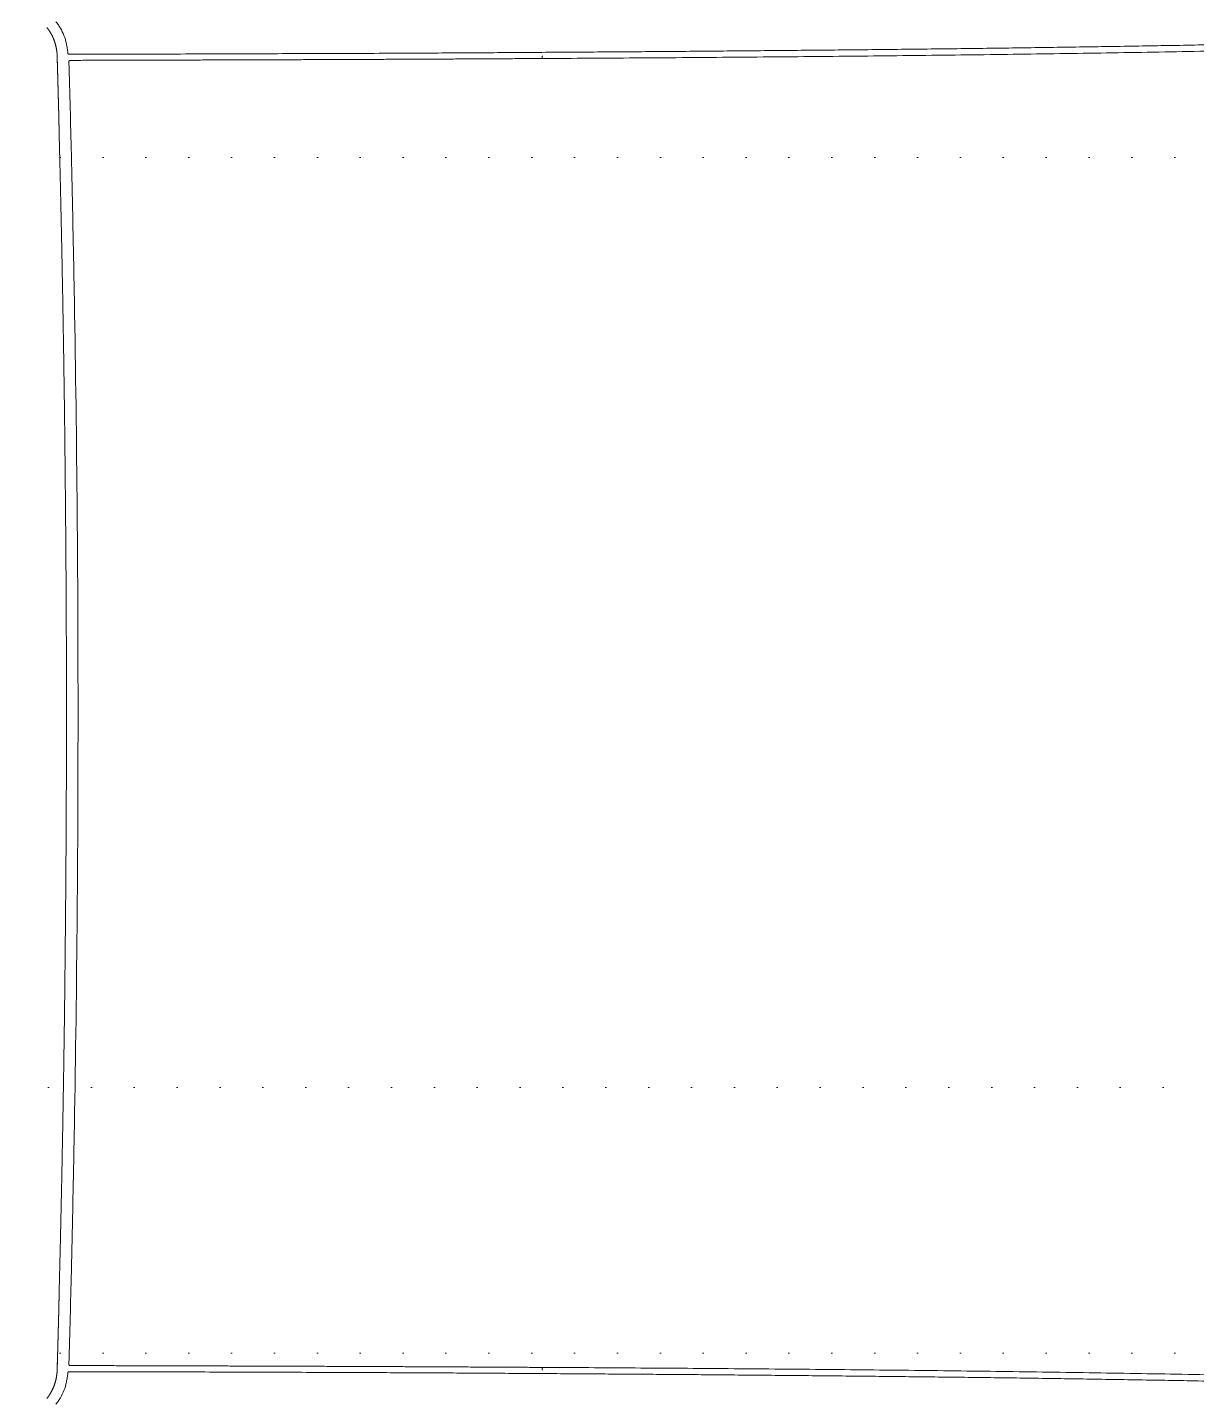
# Model space of a CAD drawing. Extents: x -2012 to 34975, y -1043 to 8321.
# Drawn here: x 31356.2 to 31444.2, y 1236.1 to 1339.3 of the extents above; entities that cross this region are included whole.
import ezdxf
from ezdxf.xclip import XClip

# ---------------------------------------------------------------- set-up
doc = ezdxf.new("R2010")
doc.units = 0
doc.header["$LTSCALE"] = 25
doc.header["$XCLIPFRAME"] = 0
doc.linetypes.add('DOT2', pattern=[0.125, 0, -0.125])
doc.layers.get('0').update_dxf_attribs({"color": 9, "lineweight": 9})
doc.layers.add('04', color=9, linetype='Continuous', lineweight=9)
doc.layers.add('20', color=9, linetype='DOT2', lineweight=9)

# ---------------------------------------------------------------- blocks, each defined once
blk = doc.blocks.new('p-araba-polo')
for points, knots in [([(3.3483, 0.4967), (3.3484, 0.4979), (3.3487, 0.5002), (3.3495, 0.5047), (3.351, 0.5099), (3.3533, 0.5145), (3.3554, 0.5178), (3.3566, 0.5194), (3.3572, 0.5202)], [0, 0, 0, 0, 0.125989, 0.249779, 0.499456, 0.749332, 0.870647, 1, 1, 1, 1]), ([(2.9914, 0.4925), (2.9681, 0.4926), (2.9215, 0.4929), (2.8515, 0.4934), (2.7815, 0.494), (2.7115, 0.4947), (2.6414, 0.4956), (2.5713, 0.4966), (2.5012, 0.4978), (2.4311, 0.4992), (2.361, 0.501), (2.2908, 0.5031), (2.2441, 0.5049), (2.2208, 0.5057)], [0, 0, 0, 0, 0.090909, 0.181819, 0.272729, 0.363638, 0.454547, 0.545456, 0.636366, 0.727274, 0.818182, 0.909092, 1, 1, 1, 1]), ([(2.3554, 0.506), (2.3703, 0.5056), (2.4001, 0.5048), (2.4448, 0.5038), (2.4895, 0.5028), (2.5342, 0.502), (2.5789, 0.5013), (2.6236, 0.5006), (2.6682, 0.5), (2.7129, 0.4995), (2.7575, 0.499), (2.8022, 0.4986), (2.8468, 0.4982), (2.8914, 0.4978), (2.936, 0.4975), (2.9805, 0.4972), (3.0251, 0.4969), (3.0696, 0.4966), (3.0993, 0.4965), (3.1141, 0.4964)], [0, 0, 0, 0, 0.058823, 0.117647, 0.17647, 0.235294, 0.294117, 0.352941, 0.411764, 0.470588, 0.529411, 0.588235, 0.647058, 0.705882, 0.764706, 0.823529, 0.882353, 0.941176, 1, 1, 1, 1]), ([(3.1141, 0.4964), (3.1335, 0.4963), (3.1724, 0.4962), (3.2307, 0.496), (3.2791, 0.4958), (3.3179, 0.4958), (3.3372, 0.4958), (3.3469, 0.4958)], [0, 0, 0, 0, 0.250049, 0.500074, 0.750085, 0.874591, 1, 1, 1, 1]), ([(3.2865, 0.4958), (3.2865, 0.4958), (3.2865, 0.4958), (3.2865, 0.4958), (3.2865, 0.4958), (3.2865, 0.4958), (3.2865, 0.4958)], [0, 0, 0, 0, 1, 1, 1, 1, 1, 1, 1]), ([(3.2865, 0.4958), (3.2865, 0.4958), (3.2865, 0.4958), (3.2865, 0.4958), (3.2865, 0.4958), (3.2865, 0.4958), (3.2865, 0.4958)], [0, 0, 0, 0, 1, 1, 1, 1, 1, 1, 1]), ([(3.3038, 0.4958), (3.3038, 0.4958), (3.3038, 0.4958), (3.3038, 0.4958), (3.3038, 0.4958), (3.3038, 0.4958), (3.3038, 0.4958)], [0, 0, 0, 0, 1, 1, 1, 1, 1, 1, 1]), ([(3.3038, 0.4958), (3.3038, 0.4958), (3.3038, 0.4958), (3.3038, 0.4958), (3.3038, 0.4958), (3.3038, 0.4958), (3.3038, 0.4958)], [0, 0, 0, 0, 1, 1, 1, 1, 1, 1, 1]), ([(3.3469, 0.4958), (3.347, 0.4958), (3.3472, 0.4958), (3.3475, 0.4958), (3.3479, 0.4959), (3.3482, 0.4962), (3.3483, 0.4965), (3.3483, 0.4967)], [0, 0, 0, 0, 0.126989, 0.253376, 0.501595, 0.750756, 1, 1, 1, 1]), ([(3.3406, 0), (3.3406, 0.0157), (3.3407, 0.0471), (3.3408, 0.0942), (3.3414, 0.1788), (3.3425, 0.2677), (3.3443, 0.3606), (3.3454, 0.4121), (3.3465, 0.4551), (3.3471, 0.4781), (3.3475, 0.4896)], [0, 0, 0, 0, 0.095818, 0.191637, 0.287456, 0.612278, 0.734598, 0.85691, 0.928456, 1, 1, 1, 1]), ([(3.3475, 0.4896), (3.3475, 0.49), (3.3475, 0.4908), (3.3468, 0.491), (3.3464, 0.4911)], [0, 0, 0, 0, 0.548693, 1, 1, 1, 1]), ([(3.3562, 0.4912), (3.3562, 0.4906), (3.3562, 0.4894), (3.3561, 0.4878), (3.3561, 0.4864), (3.3561, 0.4854), (3.356, 0.4845), (3.356, 0.484), (3.356, 0.4837)], [0, 0, 0, 0, 0.252172, 0.502148, 0.651132, 0.794911, 0.894758, 1, 1, 1, 1]), ([(3.3406, 0), (3.3406, -0.0157), (3.3407, -0.0471), (3.3408, -0.0942), (3.3414, -0.1788), (3.3425, -0.2677), (3.3443, -0.3606), (3.3454, -0.4121), (3.3465, -0.4551), (3.3471, -0.4781), (3.3475, -0.4896)], [0, 0, 0, 0, 0.095818, 0.191637, 0.287456, 0.612278, 0.734598, 0.85691, 0.928456, 1, 1, 1, 1]), ([(3.3562, -0.4912), (3.3562, -0.4906), (3.3562, -0.4894), (3.3561, -0.4878), (3.3561, -0.4864), (3.3561, -0.4854), (3.356, -0.4845), (3.356, -0.484), (3.356, -0.4837)], [0, 0, 0, 0, 0.252172, 0.502148, 0.651132, 0.794911, 0.894758, 1, 1, 1, 1]), ([(2.9914, -0.4925), (2.9681, -0.4926), (2.9215, -0.4929), (2.8515, -0.4934), (2.7815, -0.494), (2.7115, -0.4947), (2.6414, -0.4956), (2.5713, -0.4966), (2.5012, -0.4978), (2.4311, -0.4992), (2.361, -0.501), (2.2908, -0.5031), (2.2441, -0.5049), (2.2208, -0.5057)], [0, 0, 0, 0, 0.090909, 0.181819, 0.272729, 0.363638, 0.454547, 0.545456, 0.636366, 0.727274, 0.818182, 0.909092, 1, 1, 1, 1]), ([(3.3475, -0.4896), (3.3475, -0.49), (3.3475, -0.4908), (3.3468, -0.491), (3.3464, -0.4911)], [0, 0, 0, 0, 0.548693, 1, 1, 1, 1]), ([(2.3554, -0.506), (2.3703, -0.5056), (2.4001, -0.5048), (2.4448, -0.5038), (2.4895, -0.5028), (2.5342, -0.502), (2.5789, -0.5013), (2.6236, -0.5006), (2.6682, -0.5), (2.7129, -0.4995), (2.7575, -0.499), (2.8022, -0.4986), (2.8468, -0.4982), (2.8914, -0.4978), (2.936, -0.4975), (2.9805, -0.4972), (3.0251, -0.4969), (3.0696, -0.4966), (3.0993, -0.4965), (3.1141, -0.4964)], [0, 0, 0, 0, 0.058823, 0.117647, 0.17647, 0.235294, 0.294117, 0.352941, 0.411764, 0.470588, 0.529411, 0.588235, 0.647058, 0.705882, 0.764706, 0.823529, 0.882353, 0.941176, 1, 1, 1, 1]), ([(3.1141, -0.4964), (3.1335, -0.4963), (3.1724, -0.4962), (3.2307, -0.496), (3.2791, -0.4958), (3.3179, -0.4958), (3.3372, -0.4958), (3.3469, -0.4958)], [0, 0, 0, 0, 0.250049, 0.500074, 0.750085, 0.874591, 1, 1, 1, 1]), ([(3.2865, -0.4958), (3.2865, -0.4958), (3.2865, -0.4958), (3.2865, -0.4958), (3.2865, -0.4958), (3.2865, -0.4958), (3.2865, -0.4958)], [0, 0, 0, 0, 1, 1, 1, 1, 1, 1, 1]), ([(3.2865, -0.4958), (3.2865, -0.4958), (3.2865, -0.4958), (3.2865, -0.4958), (3.2865, -0.4958), (3.2865, -0.4958), (3.2865, -0.4958)], [0, 0, 0, 0, 1, 1, 1, 1, 1, 1, 1]), ([(3.3038, -0.4958), (3.3038, -0.4958), (3.3038, -0.4958), (3.3038, -0.4958), (3.3038, -0.4958), (3.3038, -0.4958), (3.3038, -0.4958)], [0, 0, 0, 0, 1, 1, 1, 1, 1, 1, 1]), ([(3.3038, -0.4958), (3.3038, -0.4958), (3.3038, -0.4958), (3.3038, -0.4958), (3.3038, -0.4958), (3.3038, -0.4958), (3.3038, -0.4958)], [0, 0, 0, 0, 1, 1, 1, 1, 1, 1, 1]), ([(3.3469, -0.4958), (3.347, -0.4958), (3.3472, -0.4958), (3.3475, -0.4958), (3.3479, -0.4959), (3.3482, -0.4962), (3.3483, -0.4965), (3.3483, -0.4967)], [0, 0, 0, 0, 0.126989, 0.253376, 0.501595, 0.750756, 1, 1, 1, 1]), ([(3.3483, -0.4967), (3.3484, -0.4979), (3.3487, -0.5002), (3.3495, -0.5047), (3.351, -0.5099), (3.3533, -0.5145), (3.3554, -0.5178), (3.3566, -0.5194), (3.3572, -0.5202)], [0, 0, 0, 0, 0.125989, 0.249779, 0.499456, 0.749332, 0.870647, 1, 1, 1, 1])]:
    blk.add_open_spline(points, degree=3, knots=knots)
for points, degree in [([(3.3565, 0.4974), (3.3569, 0.5005), (3.3575, 0.5036), (3.3584, 0.5064), (3.3595, 0.5091), (3.3609, 0.5115), (3.3624, 0.5138), (3.3641, 0.5159)], 7), ([(3.3483, 0.4967), (3.3483, 0.4963), (3.3481, 0.496), (3.3478, 0.4958), (3.3474, 0.4958), (3.3469, 0.4958)], 5), ([(3.3562, 0.4912), (3.3562, 0.4922), (3.3563, 0.4932), (3.3563, 0.4942), (3.3563, 0.4951), (3.3564, 0.496), (3.3564, 0.4968), (3.3565, 0.4974)], 7), ([(2.9913, 0.4945), (2.9913, 0.4944), (2.9914, 0.4941), (2.9914, 0.4937), (2.9914, 0.4931), (2.9914, 0.4925)], 5), ([(2.9914, 0.4925), (2.9914, 0.4929), (2.9914, 0.4932), (2.9914, 0.4935), (2.9914, 0.4938), (2.9914, 0.494)], 5), ([(2.9914, 0.4925), (3.0422, 0.4922), (3.093, 0.4919), (3.1438, 0.4917), (3.1945, 0.4915), (3.2452, 0.4914), (3.2959, 0.4912), (3.3464, 0.4911)], 7), ([(3.3464, 0.4911), (3.3469, 0.4911), (3.3472, 0.4911), (3.3475, 0.4905), (3.3475, 0.4901), (3.3475, 0.4896)], 5), ([(3.356, 0.4837), (3.356, 0.4842), (3.356, 0.4848), (3.356, 0.4853), (3.3561, 0.4858), (3.3561, 0.4864), (3.3561, 0.4869), (3.3561, 0.4874)], 7), ([(3.3561, 0.4874), (3.3561, 0.488), (3.3561, 0.4885), (3.3561, 0.4891), (3.3562, 0.4896), (3.3562, 0.4901), (3.3562, 0.4907), (3.3562, 0.4912)], 7), ([(3.3554, 0.4618), (3.3555, 0.4655), (3.3556, 0.4691), (3.3557, 0.4728), (3.3558, 0.4764), (3.3559, 0.4801), (3.356, 0.4837)], 6), ([(3.3549, 0.4398), (3.3549, 0.4434), (3.355, 0.4471), (3.3551, 0.4508), (3.3552, 0.4544), (3.3553, 0.4581), (3.3554, 0.4618)], 6), ([(3.3507, 0.2203), (3.3512, 0.257), (3.3517, 0.2937), (3.3524, 0.3304), (3.3531, 0.367), (3.354, 0.4035), (3.3549, 0.4398)], 6), ([(3.3493, 0), (3.3493, 0.0367), (3.3494, 0.0735), (3.3496, 0.1102), (3.3499, 0.1469), (3.3503, 0.1836), (3.3507, 0.2203)], 6), ([(3.3493, 0), (3.3493, -0.0367), (3.3494, -0.0735), (3.3496, -0.1102), (3.3499, -0.1469), (3.3503, -0.1836), (3.3507, -0.2203)], 6), ([(3.3507, -0.2203), (3.3512, -0.257), (3.3517, -0.2937), (3.3524, -0.3304), (3.3531, -0.3669), (3.354, -0.4035), (3.3549, -0.4398)], 6), ([(3.3549, -0.4398), (3.3549, -0.4434), (3.355, -0.4471), (3.3551, -0.4508), (3.3552, -0.4544), (3.3553, -0.4581), (3.3554, -0.4618)], 6), ([(3.3554, -0.4618), (3.3555, -0.4654), (3.3556, -0.4691), (3.3557, -0.4728), (3.3558, -0.4764), (3.3559, -0.4801), (3.356, -0.4837)], 6), ([(3.356, -0.4837), (3.356, -0.4842), (3.356, -0.4848), (3.356, -0.4853), (3.3561, -0.4858), (3.3561, -0.4864), (3.3561, -0.4869), (3.3561, -0.4874)], 7), ([(2.9913, -0.4945), (2.9913, -0.4944), (2.9914, -0.4941), (2.9914, -0.4937), (2.9914, -0.4931), (2.9914, -0.4925)], 5), ([(2.9914, -0.4925), (3.0422, -0.4922), (3.093, -0.4919), (3.1438, -0.4917), (3.1945, -0.4915), (3.2452, -0.4914), (3.2959, -0.4912), (3.3464, -0.4911)], 7), ([(2.9914, -0.4925), (2.9914, -0.4929), (2.9914, -0.4932), (2.9914, -0.4935), (2.9914, -0.4938), (2.9914, -0.494)], 5), ([(3.3464, -0.4911), (3.3469, -0.4911), (3.3472, -0.4911), (3.3475, -0.4905), (3.3475, -0.4901), (3.3475, -0.4896)], 5), ([(3.3561, -0.4874), (3.3561, -0.488), (3.3561, -0.4885), (3.3561, -0.4891), (3.3562, -0.4896), (3.3562, -0.4901), (3.3562, -0.4907), (3.3562, -0.4912)], 7), ([(3.3562, -0.4912), (3.3562, -0.4922), (3.3563, -0.4932), (3.3563, -0.4942), (3.3563, -0.4951), (3.3564, -0.496), (3.3564, -0.4968), (3.3565, -0.4974)], 7), ([(3.3483, -0.4967), (3.3483, -0.4963), (3.3481, -0.496), (3.3478, -0.4958), (3.3474, -0.4958), (3.3469, -0.4958)], 5), ([(3.3565, -0.4974), (3.3569, -0.5005), (3.3575, -0.5036), (3.3584, -0.5064), (3.3595, -0.5091), (3.3609, -0.5115), (3.3624, -0.5138), (3.3641, -0.5159)], 7)]:
    blk.add_open_spline(points, degree=degree)
blk = doc.blocks.new('catikatirevizepergole-krt')
for points in [[(-30, 540), (-30, 470), (-800, 470), (-800, 540)], [(-30, 450), (-30, 380), (-800, 380), (-800, 450)]]:
    blk.add_lwpolyline(points, close=True)

msp = doc.modelspace()

# ---------------------------------------------------------------- block references
at = {"layer": '04'}
ref = msp.add_blockref('p-araba-polo', (31694.08, 1287.69), dxfattribs=dict(at, xscale=-100, yscale=100, zscale=100))
XClip(ref).set_block_clipping_path([(-0.0924763951, -0.9835002962), (4.0650970395, 0.9845199444)])
at = {"layer": '20'}
msp.add_blockref('catikatirevizepergole-krt', (31581.35, 789.5), dxfattribs=at)

doc.saveas('drawing.dxf')
